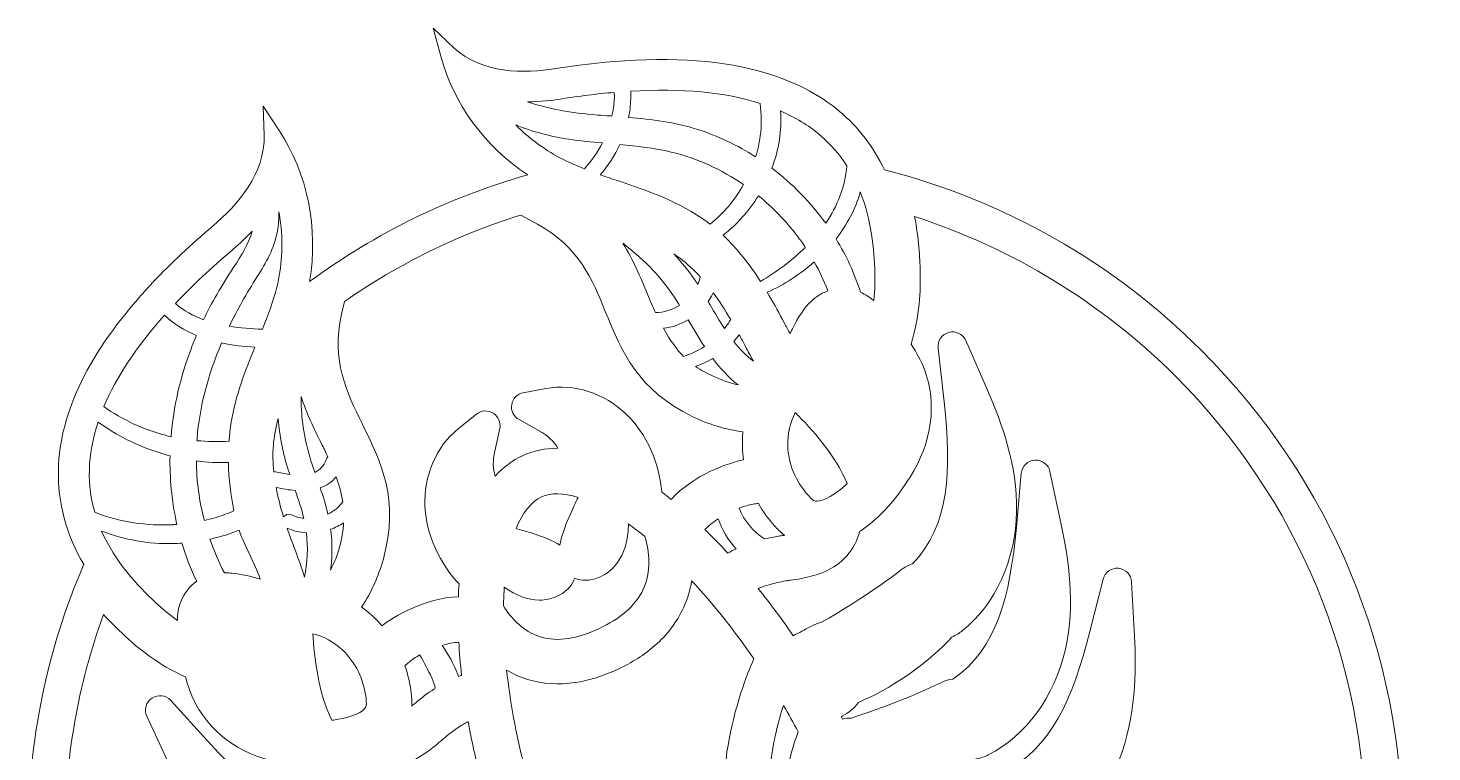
# Model space of a CAD drawing. Header units: millimetres. Extents: x 43 to 1274, y -337 to -13.
# Drawn here: x 656.5 to 946.8, y -164.1 to -14.3 of the extents above; entities that cross this region are included whole.
import ezdxf

# ---------------------------------------------------------------- set-up
doc = ezdxf.new("R2010")
doc.units = ezdxf.units.MM
doc.header["$MEASUREMENT"] = 0
doc.layers.add('Layer 2', color=7, linetype='Continuous')

msp = doc.modelspace()

# ---------------------------------------------------------------- linework, layer by layer
at = {"layer": 'Layer 2', "lineweight": 0}
for points, knots in [([(934.21, -224.27), (938.53, -210.49), (940.73, -196.11), (940.73, -181.5), (940.73, -143.54), (925.94, -107.85), (899.1, -81), (880.91, -62.82), (858.26, -49.92), (833.59, -43.7), (831.36, -38.96), (828.21, -34.87), (824.23, -31.53), (812.17, -21.43), (792.43, -18.47), (765.55, -22.74), (759.14, -23.76), (750.31, -23.85), (744.62, -18.47), (744.62, -18.47), (740.27, -14.34), (740.27, -14.34), (740.27, -14.34), (741.83, -20.14), (741.83, -20.14), (744.5, -30.11), (750.89, -38.81), (759.85, -44.71), (743.58, -49.29), (728.39, -56.72), (714.68, -66.79), (716.56, -55.76), (714.28, -44.4), (708.39, -35.51), (708.39, -35.51), (705.08, -30.5), (705.08, -30.5), (705.08, -30.5), (705.29, -36.51), (705.29, -36.51), (705.57, -44.38), (699.7, -51.05), (694.72, -55.26), (690.13, -59.15), (686.03, -63), (682.42, -66.81), (682.42, -66.81), (680.78, -68.57), (680.87, -68.48), (669.11, -81.39), (663.02, -93.84), (662.74, -105.66), (662.58, -112.52), (664.34, -119.13), (667.99, -125.29), (660.35, -143.05), (656.47, -161.96), (656.47, -181.5), (656.47, -219.47), (671.25, -255.16), (698.1, -282.01), (724.94, -308.85), (760.63, -323.63), (798.6, -323.63), (817.09, -323.63), (835.04, -320.16), (851.97, -313.3), (855.15, -314.11), (858.64, -313.64), (862.21, -311.99), (862.83, -312.34), (863.4, -312.65), (863.94, -312.94), (870.05, -316.2), (874.74, -317.69), (877.77, -317.42), (882.12, -317.03), (885.94, -315.21), (888.84, -312.15), (889.47, -312.12), (890.07, -312.09), (890.65, -312.05), (896.61, -311.63), (901.58, -310.41), (905.43, -308.39), (913.34, -304.24), (914.74, -297.68), (914.84, -294.03), (915.41, -293.6), (915.93, -293.12), (916.38, -292.62), (917.94, -290.9), (918.93, -288.78), (919.26, -286.47), (920.61, -286.37), (921.91, -286.16), (923.14, -285.84), (935.91, -282.51), (945.93, -268.08), (946.35, -257.4), (946.8, -246.02), (942.82, -235.18), (934.21, -224.27)], [0, 0, 0, 0, 1, 1, 1, 2, 2, 2, 3, 3, 3, 4, 4, 4, 5, 5, 5, 6, 6, 6, 7, 7, 7, 8, 8, 8, 9, 9, 9, 10, 10, 10, 11, 11, 11, 12, 12, 12, 13, 13, 13, 14, 14, 14, 15, 15, 15, 16, 16, 16, 17, 17, 17, 18, 18, 18, 19, 19, 19, 20, 20, 20, 21, 21, 21, 22, 22, 22, 23, 23, 23, 24, 24, 24, 25, 25, 25, 26, 26, 26, 27, 27, 27, 28, 28, 28, 29, 29, 29, 30, 30, 30, 31, 31, 31, 32, 32, 32, 33, 33, 33, 34, 34, 34, 34]), ([(766.57, -29.03), (770.44, -28.41), (774.14, -27.95), (777.68, -27.65), (777.71, -28.14), (777.73, -28.64), (777.7, -29.11), (777.63, -30.26), (777.46, -31.42), (777.2, -32.55), (777.08, -32.54), (776.95, -32.53), (776.82, -32.52), (775.96, -32.46), (775.11, -32.4), (774.25, -32.33), (768.74, -31.9), (764.02, -31.02), (759.78, -29.63), (762.39, -29.59), (764.74, -29.32), (766.57, -29.03)], [0, 0, 0, 0, 1, 1, 1, 2, 2, 2, 3, 3, 3, 4, 4, 4, 5, 5, 5, 6, 6, 6, 7, 7, 7, 7]), ([(780.9, -31.52), (781.11, -30.13), (781.1, -28.77), (781.1, -27.4), (791.66, -26.77), (800.6, -27.61), (807.89, -29.92), (808.09, -32.18), (808.22, -34.38), (807.9, -36.67), (807.69, -38.14), (807.37, -39.59), (806.93, -41), (803.13, -38.57), (799.1, -36.66), (794.91, -35.31), (790.26, -33.82), (785.44, -33.22), (780.67, -32.82), (780.76, -32.39), (780.84, -31.96), (780.9, -31.52)], [0, 0, 0, 0, 1, 1, 1, 2, 2, 2, 3, 3, 3, 4, 4, 4, 5, 5, 5, 6, 6, 6, 7, 7, 7, 7]), ([(812.09, -31.49), (815.13, -32.82), (817.82, -34.46), (820.15, -36.41), (822.48, -38.37), (824.34, -40.55), (825.82, -42.84), (825.42, -47.27), (823.81, -51.23), (821.42, -54.72), (818.32, -50.42), (814.57, -46.56), (810.29, -43.34), (811.72, -39.53), (812.39, -35.47), (812.09, -31.49)], [0, 0, 0, 0, 1, 1, 1, 2, 2, 2, 3, 3, 3, 4, 4, 4, 5, 5, 5, 5]), ([(757.32, -34.39), (760.81, -35.78), (764.5, -36.77), (768.33, -37.34), (770.62, -37.69), (772.95, -37.91), (775.23, -38.12), (774.25, -40.07), (773, -41.88), (771.51, -43.47), (769.75, -42.78), (768.03, -42.02), (766.42, -41.16), (763.09, -39.38), (760, -37.08), (757.32, -34.39)], [0, 0, 0, 0, 1, 1, 1, 2, 2, 2, 3, 3, 3, 4, 4, 4, 5, 5, 5, 5]), ([(789.44, -40), (794.78, -41.28), (799.86, -43.59), (804.45, -46.74), (802.66, -49.87), (800.31, -52.66), (797.51, -54.92), (797.3, -54.76), (797.1, -54.6), (796.89, -54.44), (791.24, -50.24), (784.79, -48.08), (778.55, -45.98), (777.31, -45.56), (776.06, -45.14), (774.81, -44.7), (776.44, -42.82), (777.81, -40.72), (778.85, -38.44), (782.38, -38.76), (785.98, -39.16), (789.44, -40)], [0, 0, 0, 0, 1, 1, 1, 2, 2, 2, 3, 3, 3, 4, 4, 4, 5, 5, 5, 6, 6, 6, 7, 7, 7, 7]), ([(800.19, -57.22), (803.05, -54.99), (805.54, -52.18), (807.5, -49.03), (810.46, -51.44), (813.16, -54.22), (815.53, -57.33), (816.12, -58.11), (816.68, -58.9), (817.21, -59.71), (814.47, -62.42), (811.29, -64.77), (807.95, -66.77), (805.73, -63.33), (803.21, -60.06), (800.19, -57.22)], [0, 0, 0, 0, 1, 1, 1, 2, 2, 2, 3, 3, 3, 4, 4, 4, 5, 5, 5, 5]), ([(828.58, -48.22), (830.9, -54.06), (831.45, -60.11), (831.59, -64.93), (831.63, -66.37), (831.61, -68.43), (831.36, -70.74), (830.59, -70.07), (829.7, -69.45), (828.63, -69), (827.4, -65.15), (825.69, -61.44), (823.56, -57.96), (825.84, -55.04), (827.6, -51.76), (828.58, -48.22)], [0, 0, 0, 0, 1, 1, 1, 2, 2, 2, 3, 3, 3, 4, 4, 4, 5, 5, 5, 5]), ([(708.03, -56.35), (708.25, -55.12), (708.36, -53.81), (708.36, -52.38), (708.5, -53.15), (708.61, -53.92), (708.7, -54.7), (708.7, -54.7), (708.7, -54.7), (708.7, -54.7), (709.23, -59.3), (708.96, -63.88), (707.92, -67.93), (707.17, -70.85), (706.07, -73.77), (704.92, -76.64), (702.62, -76.59), (700.31, -76.42), (698.06, -76.05), (699.7, -72.67), (701.63, -69.25), (703.87, -65.75), (705.65, -62.98), (707.39, -59.92), (708.03, -56.35)], [0, 0, 0, 0, 1, 1, 1, 2, 2, 2, 3, 3, 3, 4, 4, 4, 5, 5, 5, 6, 6, 6, 7, 7, 7, 8, 8, 8, 8]), ([(721.29, -73.56), (721.29, -73.56), (721.88, -70.94), (721.88, -70.94), (733.09, -63.11), (745.36, -57.09), (758.36, -53.04), (758.38, -53.05), (758.39, -53.06), (758.4, -53.06), (758.4, -53.06), (761.82, -54.92), (761.82, -54.92), (770.36, -59.56), (773.15, -66.37), (775.85, -72.96), (779.29, -81.33), (782.53, -89.24), (793.94, -94.75), (797.26, -96.36), (800.66, -97.39), (804.31, -97.9), (804.2, -98.96), (804.17, -100.04), (804.2, -101.11), (804.23, -101.96), (804.31, -102.81), (804.43, -103.66), (801.47, -104.27), (794.16, -106.68), (789.45, -111.85), (788.81, -111.33), (788.17, -110.83), (787.53, -110.35), (787.17, -106.45), (785.71, -99.58), (780.17, -94.22), (775.66, -89.87), (769.3, -87.83), (763.55, -88.91), (763.55, -88.91), (758.89, -89.78), (758.89, -89.78), (757.65, -90.02), (756.68, -91.01), (756.48, -92.26), (756.28, -93.51), (756.89, -94.75), (758, -95.36), (758, -95.36), (762.15, -97.64), (762.15, -97.64), (763.92, -98.61), (765.27, -99.88), (766.05, -101.28), (763.43, -101.28), (760.98, -101.78), (758.74, -102.81), (756.62, -103.78), (754.72, -105.21), (753.06, -107.07), (752.59, -105.59), (752.56, -103.8), (752.98, -101.89), (752.98, -101.89), (754.01, -97.2), (754.01, -97.2), (754.28, -95.96), (753.74, -94.68), (752.66, -94.01), (751.59, -93.34), (750.19, -93.42), (749.2, -94.22), (749.2, -94.22), (745.46, -97.22), (745.46, -97.22), (740.9, -100.87), (738.25, -107.02), (738.54, -113.28), (738.89, -120.88), (742.97, -126.48), (745.59, -129.31), (745.53, -130.18), (745.48, -131.08), (745.45, -132), (738.55, -132.24), (732.04, -136.15), (729.65, -137.99), (729.1, -137.35), (728.53, -136.75), (727.93, -136.18), (727.15, -135.45), (726.32, -134.77), (725.45, -134.15), (727.48, -131.03), (728.95, -127.75), (729.94, -124.17), (733.31, -111.9), (729.53, -104.24), (725.54, -96.12), (722.39, -89.74), (719.14, -83.14), (721.29, -73.56)], [0, 0, 0, 0, 1, 1, 1, 2, 2, 2, 3, 3, 3, 4, 4, 4, 5, 5, 5, 6, 6, 6, 7, 7, 7, 8, 8, 8, 9, 9, 9, 10, 10, 10, 11, 11, 11, 12, 12, 12, 13, 13, 13, 14, 14, 14, 15, 15, 15, 16, 16, 16, 17, 17, 17, 18, 18, 18, 19, 19, 19, 20, 20, 20, 21, 21, 21, 22, 22, 22, 23, 23, 23, 24, 24, 24, 25, 25, 25, 26, 26, 26, 27, 27, 27, 28, 28, 28, 29, 29, 29, 30, 30, 30, 31, 31, 31, 32, 32, 32, 33, 33, 33, 34, 34, 34, 34]), ([(929.18, -214.06), (928.05, -212.9), (926.99, -211.85), (926.09, -210.96), (924.41, -209.29), (918.53, -201.95), (917.52, -200.67), (917.52, -200.67), (915.85, -198.56), (915.85, -198.56), (914.91, -197.38), (913.22, -197.08), (911.93, -197.87), (910.64, -198.67), (910.14, -200.3), (910.77, -201.68), (910.77, -201.68), (911.88, -204.11), (911.88, -204.11), (911.94, -204.24), (917.68, -217.31), (913.28, -227.15), (911.88, -230.28), (909.13, -233.11), (906.48, -235.84), (905.98, -236.36), (905.48, -236.87), (904.98, -237.39), (901.67, -240.88), (898.24, -244.49), (895.65, -248.92), (893.01, -253.45), (890.13, -259.61), (891.39, -267.03), (891.99, -270.56), (893.32, -274.04), (895.25, -277.16), (891.36, -277.93), (887.25, -279.2), (884.41, -280.16), (884.04, -280.28), (883.69, -280.4), (883.34, -280.52), (881.67, -280.17), (879.77, -279.9), (877.53, -279.68), (877.53, -279.68), (877.41, -279.67), (877.41, -279.67), (877.31, -279.66), (877.21, -279.65), (877.11, -279.65), (877.02, -279.64), (876.94, -279.64), (876.85, -279.63), (874.35, -277.38), (870.19, -275.03), (864.49, -272.66), (864.15, -272.52), (863.8, -272.37), (863.43, -272.22), (863.25, -271.9), (863.05, -271.59), (862.83, -271.29), (861.68, -269.71), (860.01, -267.98), (857.86, -266.15), (859.2, -263.07), (859.3, -259.99), (858.14, -257.2), (856.96, -254.34), (854.39, -250.86), (850.52, -246.86), (853.36, -243.13), (854.1, -239.52), (852.73, -236.12), (851.61, -233.34), (849.01, -230.18), (844.98, -226.72), (845.18, -226.41), (845.35, -226.08), (845.5, -225.74), (846.34, -223.82), (846.29, -221.81), (845.36, -219.74), (844.11, -216.98), (841.36, -213.78), (837.16, -210.24), (838.33, -209.74), (840.36, -208.92), (843.13, -207.96), (843.85, -207.71), (844.52, -207.35), (845.13, -206.89), (849.98, -205.3), (857.27, -203.13), (864.47, -201.83), (865.29, -201.68), (866.09, -201.37), (866.8, -200.92), (874.68, -200.65), (882.65, -203.62), (895.67, -218.6), (895.67, -218.6), (903, -227.03), (903, -227.03), (903.98, -228.15), (905.61, -228.39), (906.87, -227.59), (908.13, -226.79), (908.61, -225.21), (908.01, -223.85), (908.01, -223.85), (903.51, -213.63), (903.51, -213.63), (900.58, -206.98), (896.31, -198.55), (889.19, -192.26), (882.32, -186.18), (873.69, -183.08), (865.71, -183.72), (872.8, -180.52), (878.8, -173.98), (882.09, -165.72), (885.62, -156.87), (885.65, -147.4), (885.28, -140.14), (885.28, -140.14), (884.7, -128.95), (884.7, -128.95), (884.63, -127.45), (883.49, -126.26), (882, -126.11), (880.52, -125.97), (879.17, -126.91), (878.8, -128.36), (878.8, -128.36), (876.04, -139.22), (876.04, -139.22), (872.5, -153.16), (868.1, -163.43), (858.17, -168.2), (857.35, -168.13), (856.5, -168.21), (855.7, -168.45), (850.46, -170.05), (844.97, -171.23), (840.44, -172.05), (844.42, -170.5), (848.27, -168.53), (851.73, -166.24), (851.74, -166.23), (851.75, -166.23), (851.76, -166.22), (851.76, -166.22), (851.92, -166.1), (851.92, -166.1), (852.05, -166), (852.28, -165.82), (852.56, -165.54), (853.58, -165.38), (854.41, -165.02), (855.03, -164.71), (862.82, -160.81), (868.78, -152.63), (870.99, -142.82), (873.09, -133.51), (871.63, -124.16), (870.13, -117.06), (870.13, -117.06), (867.81, -106.08), (867.81, -106.08), (867.5, -104.64), (866.2, -103.65), (864.69, -103.71), (863.2, -103.8), (862.02, -104.94), (861.88, -106.43), (861.88, -106.43), (860.87, -117.6), (860.87, -117.6), (859.55, -131.93), (856.81, -142.78), (847.75, -149.07), (846.92, -149.14), (846.09, -149.36), (845.35, -149.72), (838.75, -152.95), (831.59, -155.51), (826.75, -157.1), (826.13, -157.09), (825.51, -157.16), (824.9, -157.31), (824.82, -157.16), (824.74, -157), (824.66, -156.84), (824.73, -156.8), (824.79, -156.77), (824.85, -156.73), (826.15, -156.01), (827.31, -155.02), (828.21, -153.85), (834.98, -150.94), (841.56, -146.45), (846.8, -141.15), (846.8, -141.15), (846.86, -141.09), (846.86, -141.09), (846.9, -141.04), (846.95, -140.99), (846.96, -140.98), (847.06, -140.86), (847.23, -140.65), (847.44, -140.34), (848.4, -139.98), (849.14, -139.45), (849.7, -139.01), (856.53, -133.6), (860.72, -124.37), (860.9, -114.32), (861.08, -104.79), (857.77, -95.92), (854.87, -89.27), (854.87, -89.27), (850.39, -79.01), (850.39, -79.01), (849.79, -77.64), (848.31, -76.92), (846.87, -77.31), (845.42, -77.7), (844.5, -79.06), (844.66, -80.54), (844.66, -80.54), (845.91, -91.67), (845.91, -91.67), (847.51, -105.98), (847.01, -117.17), (839.4, -125.19), (838.6, -125.42), (837.84, -125.81), (837.18, -126.32), (831.36, -130.84), (824.87, -134.81), (820.45, -137.36), (819.7, -137.51), (818.99, -137.77), (818.33, -138.13), (817.1, -138.81), (815.88, -139.46), (814.69, -140.06), (812.39, -136.69), (809.97, -133.42), (807.46, -130.3), (808.14, -130.01), (808.89, -129.74), (809.7, -129.51), (810.84, -129.18), (812.01, -128.92), (813.18, -128.73), (813.43, -128.69), (813.69, -128.65), (813.94, -128.61), (813.94, -128.61), (814.11, -128.59), (814.11, -128.59), (814.73, -128.5), (815.57, -128.38), (816.4, -128.21), (819.56, -127.55), (823.16, -126.59), (825.77, -123.54), (827.13, -121.96), (828.02, -120.27), (828.42, -118.52), (829.15, -118.03), (829.89, -117.48), (830.63, -116.88), (833.61, -114.47), (836.22, -111.42), (838.86, -107.27), (843.42, -100.1), (844.5, -91.98), (841.83, -84.98), (841.14, -83.2), (840.27, -81.53), (839.08, -79.76), (840.83, -74.04), (841.08, -68.42), (840.97, -64.66), (840.89, -61.89), (840.68, -57.84), (839.81, -53.36), (859.99, -59.84), (878.61, -71.22), (893.74, -86.35), (919.15, -111.76), (933.14, -145.55), (933.14, -181.48), (933.14, -192.5), (931.81, -203.45), (929.18, -214.06)], [0, 0, 0, 0, 1, 1, 1, 2, 2, 2, 3, 3, 3, 4, 4, 4, 5, 5, 5, 6, 6, 6, 7, 7, 7, 8, 8, 8, 9, 9, 9, 10, 10, 10, 11, 11, 11, 12, 12, 12, 13, 13, 13, 14, 14, 14, 15, 15, 15, 16, 16, 16, 17, 17, 17, 18, 18, 18, 19, 19, 19, 20, 20, 20, 21, 21, 21, 22, 22, 22, 23, 23, 23, 24, 24, 24, 25, 25, 25, 26, 26, 26, 27, 27, 27, 28, 28, 28, 29, 29, 29, 30, 30, 30, 31, 31, 31, 32, 32, 32, 33, 33, 33, 34, 34, 34, 35, 35, 35, 36, 36, 36, 37, 37, 37, 38, 38, 38, 39, 39, 39, 40, 40, 40, 41, 41, 41, 42, 42, 42, 43, 43, 43, 44, 44, 44, 45, 45, 45, 46, 46, 46, 47, 47, 47, 48, 48, 48, 49, 49, 49, 50, 50, 50, 51, 51, 51, 52, 52, 52, 53, 53, 53, 54, 54, 54, 55, 55, 55, 56, 56, 56, 57, 57, 57, 58, 58, 58, 59, 59, 59, 60, 60, 60, 61, 61, 61, 62, 62, 62, 63, 63, 63, 64, 64, 64, 65, 65, 65, 66, 66, 66, 67, 67, 67, 68, 68, 68, 69, 69, 69, 70, 70, 70, 71, 71, 71, 72, 72, 72, 73, 73, 73, 74, 74, 74, 75, 75, 75, 76, 76, 76, 77, 77, 77, 78, 78, 78, 79, 79, 79, 80, 80, 80, 81, 81, 81, 82, 82, 82, 83, 83, 83, 84, 84, 84, 85, 85, 85, 86, 86, 86, 87, 87, 87, 88, 88, 88, 89, 89, 89, 90, 90, 90, 91, 91, 91, 92, 92, 92, 93, 93, 93, 94, 94, 94, 95, 95, 95, 96, 96, 96, 97, 97, 97, 98, 98, 98, 99, 99, 99, 100, 100, 100, 100]), ([(698.86, -60.12), (700.27, -58.92), (701.59, -57.68), (702.81, -56.39), (702.09, -58.99), (700.66, -61.29), (698.9, -63.96), (696.47, -67.65), (694.43, -71.19), (692.75, -74.68), (690.62, -73.88), (688.65, -72.8), (686.93, -71.32), (690.4, -67.64), (694.38, -63.91), (698.86, -60.12)], [0, 0, 0, 0, 1, 1, 1, 2, 2, 2, 3, 3, 3, 4, 4, 4, 5, 5, 5, 5]), ([(791.07, -71.49), (791.12, -71.56), (791.16, -71.64), (791.21, -71.71), (789.7, -72.65), (787.98, -73.19), (786.21, -73.21), (785.67, -72.05), (785.11, -70.79), (784.54, -69.39), (783.1, -65.89), (781.63, -62.31), (779.47, -58.86), (780.15, -59.4), (780.82, -59.95), (781.48, -60.5), (785.43, -63.77), (788.57, -67.37), (791.07, -71.49)], [0, 0, 0, 0, 1, 1, 1, 2, 2, 2, 3, 3, 3, 4, 4, 4, 5, 5, 5, 6, 6, 6, 6]), ([(790, -61.08), (790.45, -61.37), (790.88, -61.67), (791.3, -61.98), (792.81, -63.1), (794.19, -64.39), (795.47, -65.8), (795.32, -66.34), (795.21, -66.91), (795, -67.43), (794.77, -67.06), (794.54, -66.7), (794.3, -66.35), (793.08, -64.53), (791.66, -62.79), (790, -61.08)], [0, 0, 0, 0, 1, 1, 1, 2, 2, 2, 3, 3, 3, 4, 4, 4, 5, 5, 5, 5]), ([(812.83, -75.28), (812.83, -75.28), (812.48, -74.62), (812.48, -74.62), (811.49, -72.75), (810.46, -70.87), (809.35, -69.01), (812.82, -67.43), (816.14, -65.29), (819.06, -62.72), (820.14, -64.65), (821.08, -66.66), (821.87, -68.72), (821.09, -69), (820.34, -69.39), (819.63, -69.89), (818.07, -70.98), (816.69, -72.61), (815.41, -74.9), (815.41, -74.9), (814.69, -76.27), (814.69, -76.27), (814.48, -76.71), (814.27, -77.15), (814.07, -77.59), (813.65, -76.83), (813.24, -76.05), (812.83, -75.28)], [0, 0, 0, 0, 1, 1, 1, 2, 2, 2, 3, 3, 3, 4, 4, 4, 5, 5, 5, 6, 6, 6, 7, 7, 7, 8, 8, 8, 9, 9, 9, 9]), ([(801.78, -74.66), (801.39, -75.3), (800.96, -75.91), (800.49, -76.49), (799.45, -74.91), (798.48, -73.26), (797.52, -71.62), (797.38, -71.38), (797.24, -71.14), (797.1, -70.9), (797.43, -70.42), (797.73, -69.93), (797.99, -69.41), (798.05, -69.31), (798.1, -69.2), (798.15, -69.09), (799.46, -70.86), (800.65, -72.74), (801.78, -74.66)], [0, 0, 0, 0, 1, 1, 1, 2, 2, 2, 3, 3, 3, 4, 4, 4, 5, 5, 5, 6, 6, 6, 6]), ([(684.67, -73.77), (686.62, -75.59), (688.85, -76.94), (691.27, -77.93), (690.91, -78.79), (690.56, -79.64), (690.24, -80.5), (687.95, -86.57), (686.54, -92.76), (686.03, -98.88), (685.64, -98.8), (685.25, -98.7), (684.86, -98.6), (680.3, -97.39), (675.99, -95.37), (672.14, -92.67), (674.69, -86.59), (678.88, -80.28), (684.67, -73.77)], [0, 0, 0, 0, 1, 1, 1, 2, 2, 2, 3, 3, 3, 4, 4, 4, 5, 5, 5, 6, 6, 6, 6]), ([(792.98, -74.72), (794.04, -76.54), (795.14, -78.41), (796.35, -80.23), (795, -81.11), (793.54, -81.81), (792.01, -82.27), (790.69, -80.92), (789.32, -79.08), (787.86, -76.45), (789.66, -76.26), (791.41, -75.66), (792.98, -74.72)], [0, 0, 0, 0, 1, 1, 1, 2, 2, 2, 3, 3, 3, 4, 4, 4, 4]), ([(802.4, -79.17), (802.8, -78.73), (803.18, -78.27), (803.54, -77.8), (803.76, -78.2), (803.97, -78.61), (804.19, -79.01), (804.19, -79.01), (804.54, -79.68), (804.54, -79.68), (805.14, -80.82), (805.79, -82.05), (806.51, -83.28), (804.97, -82.13), (803.62, -80.72), (802.4, -79.17)], [0, 0, 0, 0, 1, 1, 1, 2, 2, 2, 3, 3, 3, 4, 4, 4, 5, 5, 5, 5]), ([(691.39, -99.71), (691.41, -99.56), (691.41, -99.4), (691.42, -99.24), (691.95, -92.74), (693.62, -86.21), (696.49, -79.49), (698.73, -79.97), (701.06, -80.23), (703.39, -80.36), (701.37, -85.28), (699.35, -90.38), (698.49, -95.9), (698.29, -97.2), (698.14, -98.51), (698.04, -99.83), (695.8, -99.92), (693.6, -99.9), (691.39, -99.71)], [0, 0, 0, 0, 1, 1, 1, 2, 2, 2, 3, 3, 3, 4, 4, 4, 5, 5, 5, 6, 6, 6, 6]), ([(798.08, -82.7), (799.62, -84.75), (801.33, -86.64), (803.32, -88.17), (801.48, -87.74), (799.73, -87.12), (798.02, -86.3), (796.83, -85.72), (795.66, -85.16), (794.47, -84.35), (795.74, -83.93), (796.95, -83.37), (798.08, -82.7)], [0, 0, 0, 0, 1, 1, 1, 2, 2, 2, 3, 3, 3, 4, 4, 4, 4]), ([(717.12, -100.28), (717.12, -100.28), (717.12, -100.28), (717.12, -100.28), (717.58, -101.22), (718.04, -102.16), (718.48, -103.09), (718.34, -103.24), (718.22, -103.43), (718.13, -103.67), (717.64, -104.98), (716.8, -105.79), (715.76, -106.26), (714.23, -101.94), (713.34, -97.91), (713.05, -93.95), (712.97, -92.83), (712.92, -91.7), (712.92, -90.58), (714.06, -94.07), (715.61, -97.21), (717.12, -100.28)], [0, 0, 0, 0, 1, 1, 1, 2, 2, 2, 3, 3, 3, 4, 4, 4, 5, 5, 5, 6, 6, 6, 7, 7, 7, 7]), ([(710.58, -106.69), (709.54, -106.56), (708.54, -106.35), (707.66, -106.17), (707.52, -106.14), (707.4, -106.13), (707.27, -106.13), (707.09, -104.3), (707.04, -102.46), (707.19, -100.65), (707.33, -98.91), (707.65, -97.1), (708.19, -95.1), (708.49, -98.76), (709.2, -102.39), (710.32, -105.92), (710.4, -106.18), (710.49, -106.44), (710.58, -106.69)], [0, 0, 0, 0, 1, 1, 1, 2, 2, 2, 3, 3, 3, 4, 4, 4, 5, 5, 5, 6, 6, 6, 6]), ([(815.12, -93.9), (818.46, -97.17), (823.48, -102.74), (825.86, -108.59), (825.49, -108.94), (825.12, -109.26), (824.74, -109.57), (821.09, -112.52), (819.53, -112.3), (819.13, -112.16), (818.92, -112.08), (818.52, -111.83), (817.77, -111.01), (817.77, -111.01), (817.77, -111.01), (817.77, -111), (815.24, -108.2), (813.71, -104.48), (813.58, -100.79), (813.5, -98.34), (814.03, -95.96), (815.12, -93.9)], [0, 0, 0, 0, 1, 1, 1, 2, 2, 2, 3, 3, 3, 4, 4, 4, 5, 5, 5, 6, 6, 6, 7, 7, 7, 7]), ([(669.14, -105.79), (669.21, -102.56), (669.82, -99.25), (670.94, -95.86), (674.77, -98.63), (679.03, -100.74), (683.57, -102.18), (684.31, -102.42), (685.06, -102.63), (685.83, -102.84), (685.73, -107.46), (686.16, -112.03), (687.12, -116.46), (687.16, -116.65), (687.21, -116.84), (687.25, -117.04), (687.01, -117.06), (686.76, -117.07), (686.51, -117.09), (681.02, -117.36), (675.4, -116.56), (670.26, -114.53), (669.49, -111.84), (669.06, -108.93), (669.14, -105.79)], [0, 0, 0, 0, 1, 1, 1, 2, 2, 2, 3, 3, 3, 4, 4, 4, 5, 5, 5, 6, 6, 6, 7, 7, 7, 8, 8, 8, 8]), ([(691.27, -103.91), (693.48, -104.21), (695.72, -104.32), (697.91, -104.21), (697.95, -107.59), (698.34, -110.96), (699.05, -114.25), (698.94, -114.3), (698.83, -114.35), (698.72, -114.39), (697.46, -114.9), (696.17, -115.34), (694.87, -115.72), (694.22, -115.9), (693.58, -116.07), (692.92, -116.21), (691.88, -112.19), (691.32, -108.06), (691.27, -103.91)], [0, 0, 0, 0, 1, 1, 1, 2, 2, 2, 3, 3, 3, 4, 4, 4, 5, 5, 5, 6, 6, 6, 6]), ([(720.2, -107.16), (720.81, -108.83), (721.29, -110.56), (721.55, -112.38), (721.22, -112.81), (720.89, -113.23), (720.47, -113.59), (719.87, -114.11), (719.18, -114.54), (718.47, -114.89), (718.05, -113.06), (717.5, -111.26), (716.89, -109.47), (718.17, -109.02), (719.32, -108.29), (720.2, -107.16)], [0, 0, 0, 0, 1, 1, 1, 2, 2, 2, 3, 3, 3, 4, 4, 4, 5, 5, 5, 5]), ([(713.5, -115.78), (712.63, -115.69), (711.77, -115.45), (710.95, -115.07), (710.27, -114.76), (709.66, -115), (709.29, -115.45), (708.67, -113.44), (708.14, -111.42), (707.76, -109.39), (709.01, -109.68), (710.36, -109.91), (711.72, -110.01), (712.4, -111.96), (713.04, -113.85), (713.5, -115.78)], [0, 0, 0, 0, 1, 1, 1, 2, 2, 2, 3, 3, 3, 4, 4, 4, 5, 5, 5, 5]), ([(757.4, -117.89), (758.74, -114.56), (760.54, -112.31), (762.66, -111.34), (764.57, -110.46), (767.17, -110.5), (770.23, -111.44), (769.73, -112.45), (769.12, -113.71), (768.55, -115.03), (767.41, -117.63), (766.74, -119.67), (766.47, -121.34), (765.04, -120.43), (763.05, -119.59), (760.32, -118.73), (759.4, -118.44), (758.42, -118.16), (757.4, -117.89)], [0, 0, 0, 0, 1, 1, 1, 2, 2, 2, 3, 3, 3, 4, 4, 4, 5, 5, 5, 6, 6, 6, 6]), ([(803.5, -113.7), (804.56, -113.29), (805.57, -112.99), (806.42, -112.84), (806.76, -112.78), (807.14, -112.72), (807.5, -112.68), (808.44, -114.35), (809.58, -115.94), (810.82, -117.31), (811.37, -117.92), (812.06, -118.62), (812.89, -119.28), (812.84, -119.29), (812.78, -119.3), (812.72, -119.3), (812.37, -119.35), (812.03, -119.41), (811.69, -119.46), (810.73, -119.61), (809.76, -119.81), (808.79, -120.04), (806.44, -118.56), (804.56, -116.3), (803.5, -113.7)], [0, 0, 0, 0, 1, 1, 1, 2, 2, 2, 3, 3, 3, 4, 4, 4, 5, 5, 5, 6, 6, 6, 7, 7, 7, 8, 8, 8, 8]), ([(796.46, -118.1), (797.18, -117.34), (798.11, -116.58), (799.2, -115.87), (799.99, -118.15), (801.24, -120.26), (802.89, -122.07), (802.29, -122.36), (801.72, -122.66), (801.18, -122.98), (799.59, -121.25), (798.01, -119.62), (796.46, -118.1)], [0, 0, 0, 0, 1, 1, 1, 2, 2, 2, 3, 3, 3, 4, 4, 4, 4]), ([(671.67, -118.4), (676.38, -120.21), (681.36, -121.13), (686.47, -121), (687.07, -120.98), (687.67, -120.95), (688.27, -120.9), (689.1, -123.67), (690.13, -126.31), (691.36, -128.78), (689.89, -129.79), (688.78, -131.22), (688.05, -133.04), (687.52, -134.35), (687.36, -135.64), (687.36, -136.88), (685.86, -135.82), (684.37, -134.61), (682.91, -133.25), (682.91, -133.25), (682.91, -133.25), (682.91, -133.25), (679.08, -129.68), (674.47, -124.76), (671.67, -118.4)], [0, 0, 0, 0, 1, 1, 1, 2, 2, 2, 3, 3, 3, 4, 4, 4, 5, 5, 5, 6, 6, 6, 7, 7, 7, 8, 8, 8, 8]), ([(695.63, -119.71), (697.16, -119.32), (698.65, -118.83), (700.12, -118.25), (700.67, -119.82), (701.43, -121.45), (702.23, -123.15), (703.01, -124.82), (703.87, -126.64), (704.46, -128.34), (702.56, -127.77), (700.65, -127.29), (698.66, -127.12), (698.25, -127.09), (697.83, -127.07), (697.42, -127.07), (697.3, -127.07), (697.19, -127.07), (697.07, -127.07), (695.9, -124.8), (694.9, -122.46), (694.08, -120.07), (694.6, -119.96), (695.12, -119.84), (695.63, -119.71)], [0, 0, 0, 0, 1, 1, 1, 2, 2, 2, 3, 3, 3, 4, 4, 4, 5, 5, 5, 6, 6, 6, 7, 7, 7, 8, 8, 8, 8]), ([(713.64, -127.98), (713.1, -126.03), (712.39, -124.17), (711.7, -122.35), (711.7, -122.35), (711.45, -121.67), (711.45, -121.67), (710.96, -120.39), (710.5, -119.09), (710.05, -117.79), (711.32, -118.36), (712.67, -118.69), (714.03, -118.78), (714.38, -121.82), (714.25, -124.9), (713.64, -127.98)], [0, 0, 0, 0, 1, 1, 1, 2, 2, 2, 3, 3, 3, 4, 4, 4, 5, 5, 5, 5]), ([(719.2, -119.49), (719.16, -119.01), (719.1, -118.53), (719.04, -118.05), (719.91, -117.73), (720.85, -117.27), (721.73, -116.68), (721.64, -118.26), (721.37, -119.91), (720.89, -121.68), (720.43, -123.36), (719.81, -124.95), (719.04, -126.49), (719.33, -124.16), (719.38, -121.82), (719.2, -119.49)], [0, 0, 0, 0, 1, 1, 1, 2, 2, 2, 3, 3, 3, 4, 4, 4, 5, 5, 5, 5]), ([(762.16, -132.69), (763.6, -132.69), (764.98, -132.35), (766.27, -131.69), (768.26, -130.67), (769.14, -129.31), (769.51, -128.13), (770.94, -128.77), (772.67, -128.76), (774.41, -128.05), (776.77, -127.08), (780.52, -124.38), (780.61, -116.94), (781.74, -117.74), (782.88, -118.62), (784.02, -119.55), (784.56, -121.16), (784.85, -122.94), (784.86, -124.7), (784.88, -126.76), (784.47, -128.75), (783.68, -130.46), (782.9, -132.14), (781.65, -133.76), (780.06, -135.14), (778.55, -136.44), (776.68, -137.62), (774.48, -138.63), (772.23, -139.67), (770.18, -140.33), (768.22, -140.63), (766.18, -140.95), (764.19, -140.84), (762.46, -140.31), (760.72, -139.79), (759.04, -138.78), (757.59, -137.39), (757.59, -137.39), (757.58, -137.39), (757.58, -137.39), (756.48, -136.34), (755.54, -135.15), (754.78, -133.87), (754.81, -132.54), (754.87, -131.24), (754.95, -129.99), (757.38, -131.78), (759.8, -132.69), (762.16, -132.69)], [0, 0, 0, 0, 1, 1, 1, 2, 2, 2, 3, 3, 3, 4, 4, 4, 5, 5, 5, 6, 6, 6, 7, 7, 7, 8, 8, 8, 9, 9, 9, 10, 10, 10, 11, 11, 11, 12, 12, 12, 13, 13, 13, 14, 14, 14, 15, 15, 15, 16, 16, 16, 16]), ([(800.59, -168.27), (799.97, -175.65), (800.49, -183), (802.14, -190.1), (804.04, -198.27), (807.45, -206.2), (812.29, -213.67), (811.36, -214.15), (810.38, -214.63), (809.32, -215.13), (808.41, -215.56), (807.54, -215.95), (806.7, -216.32), (804.29, -207.86), (800.65, -200.18), (795.86, -193.46), (791.16, -186.88), (785.35, -181.18), (778.59, -176.52), (770.62, -171.03), (763.15, -168.29), (759.09, -167.08), (757.39, -160.42), (756.14, -153.59), (755.44, -147.18), (756.83, -148), (758.28, -148.64), (759.78, -149.09), (762.81, -150.04), (766.21, -150.26), (769.62, -149.75), (772.44, -149.33), (775.38, -148.41), (778.38, -147.03), (781.35, -145.64), (783.96, -143.98), (786.11, -142.1), (788.68, -139.85), (790.72, -137.15), (792.02, -134.29), (792.82, -132.54), (793.39, -130.67), (793.7, -128.71), (798.18, -133.52), (802.6, -139.05), (806.59, -144.84), (805.05, -148.24), (802.53, -154.72), (801.21, -163.1), (801.11, -163.37), (801.04, -163.65), (801.01, -163.94), (801.01, -163.94), (800.89, -165.14), (800.89, -165.14), (800.85, -165.54), (800.79, -165.99), (800.69, -166.56), (800.69, -166.56), (800.58, -167.18), (800.58, -167.18), (800.52, -167.54), (800.52, -167.91), (800.59, -168.27)], [0, 0, 0, 0, 1, 1, 1, 2, 2, 2, 3, 3, 3, 4, 4, 4, 5, 5, 5, 6, 6, 6, 7, 7, 7, 8, 8, 8, 9, 9, 9, 10, 10, 10, 11, 11, 11, 12, 12, 12, 13, 13, 13, 14, 14, 14, 15, 15, 15, 16, 16, 16, 17, 17, 17, 18, 18, 18, 19, 19, 19, 20, 20, 20, 21, 21, 21, 21]), ([(798.61, -316.02), (762.67, -316.02), (728.89, -302.02), (703.48, -276.61), (678.07, -251.2), (664.07, -217.42), (664.07, -181.48), (664.07, -165.71), (666.76, -150.29), (672.06, -135.65), (673.4, -137.1), (674.86, -138.58), (676.52, -140.12), (680.51, -143.84), (684.71, -146.69), (689.03, -148.6), (689.57, -150.66), (690.24, -152.42), (691.12, -154.11), (694.6, -160.76), (701.39, -165.29), (709.77, -166.53), (714.68, -167.26), (718.57, -167.27), (722.38, -166.58), (723.31, -166.41), (724.2, -166.21), (725.04, -165.98), (726.63, -166.82), (728.49, -167.25), (730.58, -167.26), (734.57, -167.26), (737.63, -165.16), (740.19, -163.2), (740.86, -162.69), (741.47, -162.16), (742.01, -161.68), (742.24, -161.48), (742.47, -161.28), (742.7, -161.09), (743.6, -160.33), (744.56, -159.61), (745.56, -158.96), (746.23, -158.52), (746.87, -158.15), (747.5, -157.83), (748.2, -161.78), (749.06, -165.77), (750.08, -169.72), (748.84, -170.24), (747.55, -170.75), (746.23, -171.24), (745.52, -171.5), (744.85, -171.87), (744.26, -172.34), (739.44, -174.03), (732.2, -176.36), (725.02, -177.81), (724.21, -177.98), (723.41, -178.31), (722.72, -178.77), (714.84, -179.21), (706.81, -176.41), (693.48, -161.71), (693.48, -161.71), (685.98, -153.45), (685.98, -153.45), (684.98, -152.34), (683.34, -152.14), (682.1, -152.97), (680.85, -153.79), (680.41, -155.38), (681.04, -156.73), (681.04, -156.73), (685.75, -166.85), (685.75, -166.85), (688.82, -173.43), (693.26, -181.78), (700.51, -187.91), (706.73, -193.18), (714.19, -196.08), (721.51, -196.08), (723.17, -196.08), (724.81, -195.93), (726.39, -195.62), (727.08, -195.49), (727.96, -195.27), (728.85, -194.79), (729.17, -194.83), (729.54, -194.85), (729.86, -194.83), (729.86, -194.83), (730, -194.83), (730, -194.83), (737.32, -194.32), (744.97, -192.27), (751.58, -189.03), (753.04, -189.12), (754.51, -188.9), (755.95, -188.37), (756, -188.35), (756.05, -188.33), (756.1, -188.31), (756.16, -188.48), (756.23, -188.64), (756.29, -188.8), (755.76, -189.17), (755.28, -189.61), (754.87, -190.1), (750.5, -192.74), (743.88, -196.5), (737.13, -199.41), (736.36, -199.74), (735.65, -200.22), (735.06, -200.82), (727.45, -202.87), (719.02, -201.77), (703.01, -190.12), (703.01, -190.12), (694.02, -183.58), (694.02, -183.58), (692.81, -182.7), (691.17, -182.83), (690.12, -183.89), (689.07, -184.96), (688.95, -186.6), (689.84, -187.79), (689.84, -187.79), (696.49, -196.72), (696.49, -196.72), (700.81, -202.54), (706.85, -209.8), (715.18, -214.32), (720.36, -217.13), (726, -218.62), (731.51, -218.62), (735.28, -218.62), (738.83, -217.93), (742.06, -216.57), (742.71, -216.3), (743.54, -215.91), (744.33, -215.24), (744.74, -215.2), (745.05, -215.14), (745.21, -215.11), (745.25, -215.1), (745.29, -215.09), (745.33, -215.08), (745.33, -215.08), (745.46, -215.04), (745.46, -215.04), (749.37, -213.94), (753.29, -212.35), (757, -210.37), (753.41, -213.28), (748.93, -216.66), (744.31, -219.6), (743.61, -220.04), (742.99, -220.63), (742.5, -221.31), (735.3, -224.56), (726.81, -224.82), (709.18, -215.87), (709.18, -215.87), (699.27, -210.85), (699.27, -210.85), (697.94, -210.17), (696.35, -210.57), (695.48, -211.78), (694.61, -213), (694.76, -214.63), (695.82, -215.67), (695.82, -215.67), (703.78, -223.42), (703.78, -223.42), (708.97, -228.48), (716.07, -234.68), (725.01, -237.82), (728.86, -239.17), (732.8, -239.86), (736.73, -239.86), (741.19, -239.86), (745.42, -238.96), (749.15, -237.24), (743.44, -242.88), (740.1, -251.46), (740.13, -260.65), (740.15, -270.19), (743.64, -278.97), (746.68, -285.56), (746.68, -285.56), (751.37, -295.73), (751.37, -295.73), (752, -297.09), (753.5, -297.77), (754.93, -297.35), (756.37, -296.93), (757.27, -295.56), (757.07, -294.07), (757.07, -294.07), (755.59, -282.98), (755.59, -282.98), (753.69, -268.7), (753.96, -257.5), (761.41, -249.32), (762.2, -249.07), (762.95, -248.67), (763.6, -248.15), (769.32, -243.51), (775.72, -239.39), (780.09, -236.75), (780.83, -236.59), (781.55, -236.3), (782.2, -235.93), (783.3, -235.29), (784.38, -234.69), (785.44, -234.12), (785.35, -239.54), (785.93, -243.66), (787.16, -246.39), (788.1, -248.47), (789.59, -249.84), (791.58, -250.47), (791.94, -250.58), (792.31, -250.67), (792.69, -250.72), (792.63, -255.99), (793.24, -260.01), (794.5, -262.68), (796.07, -265.99), (799.29, -267.8), (804.08, -268.05), (804.52, -273.63), (805.4, -277.87), (806.71, -280.66), (807.92, -283.26), (810.73, -286.4), (817.21, -286.94), (818.73, -291.56), (821.08, -297.63), (823.84, -301.19), (826.84, -305.06), (831.97, -306.4), (838.24, -304.87), (839.32, -306.42), (840.38, -307.83), (841.43, -309.08), (827.68, -313.68), (813.28, -316.02), (798.61, -316.02)], [0, 0, 0, 0, 1, 1, 1, 2, 2, 2, 3, 3, 3, 4, 4, 4, 5, 5, 5, 6, 6, 6, 7, 7, 7, 8, 8, 8, 9, 9, 9, 10, 10, 10, 11, 11, 11, 12, 12, 12, 13, 13, 13, 14, 14, 14, 15, 15, 15, 16, 16, 16, 17, 17, 17, 18, 18, 18, 19, 19, 19, 20, 20, 20, 21, 21, 21, 22, 22, 22, 23, 23, 23, 24, 24, 24, 25, 25, 25, 26, 26, 26, 27, 27, 27, 28, 28, 28, 29, 29, 29, 30, 30, 30, 31, 31, 31, 32, 32, 32, 33, 33, 33, 34, 34, 34, 35, 35, 35, 36, 36, 36, 37, 37, 37, 38, 38, 38, 39, 39, 39, 40, 40, 40, 41, 41, 41, 42, 42, 42, 43, 43, 43, 44, 44, 44, 45, 45, 45, 46, 46, 46, 47, 47, 47, 48, 48, 48, 49, 49, 49, 50, 50, 50, 51, 51, 51, 52, 52, 52, 53, 53, 53, 54, 54, 54, 55, 55, 55, 56, 56, 56, 57, 57, 57, 58, 58, 58, 59, 59, 59, 60, 60, 60, 61, 61, 61, 62, 62, 62, 63, 63, 63, 64, 64, 64, 65, 65, 65, 66, 66, 66, 67, 67, 67, 68, 68, 68, 69, 69, 69, 70, 70, 70, 71, 71, 71, 72, 72, 72, 73, 73, 73, 74, 74, 74, 75, 75, 75, 76, 76, 76, 77, 77, 77, 78, 78, 78, 79, 79, 79, 80, 80, 80, 81, 81, 81, 82, 82, 82, 83, 83, 83, 83]), ([(721.49, -143.01), (724.16, -145.54), (725.94, -149.15), (726.36, -152.92), (726.49, -154.03), (726.41, -154.53), (726.33, -154.75), (726.12, -155.26), (725.17, -156.53), (720.69, -157.35), (720.22, -157.43), (719.76, -157.5), (719.28, -157.55), (716.47, -151.87), (715.62, -144.38), (715.37, -139.68), (717.61, -140.2), (719.73, -141.35), (721.49, -143.01)], [0, 0, 0, 0, 1, 1, 1, 2, 2, 2, 3, 3, 3, 4, 4, 4, 5, 5, 5, 6, 6, 6, 6]), ([(746.12, -148.26), (745.91, -148.33), (745.69, -148.41), (745.48, -148.49), (745.43, -148.34), (745.38, -148.2), (745.33, -148.07), (744.52, -145.91), (743.31, -143.86), (742.13, -142.05), (743.36, -141.68), (744.51, -141.46), (745.55, -141.4), (745.67, -143.59), (745.86, -145.89), (746.12, -148.26)], [0, 0, 0, 0, 1, 1, 1, 2, 2, 2, 3, 3, 3, 4, 4, 4, 5, 5, 5, 5]), ([(735.69, -151.86), (735.48, -150.01), (735.04, -148.09), (734.4, -146.26), (734.69, -146), (734.99, -145.74), (735.27, -145.51), (735.85, -145.03), (736.62, -144.52), (737.48, -144.04), (737.48, -144.04), (737.52, -144.1), (737.52, -144.1), (738.36, -145.61), (739.23, -147.17), (739.94, -148.75), (740.29, -149.52), (740.54, -150.24), (740.69, -150.93), (740.6, -150.99), (740.51, -151.04), (740.42, -151.1), (739.1, -151.97), (737.83, -152.92), (736.64, -153.92), (736.4, -154.12), (736.17, -154.33), (735.93, -154.53), (735.93, -154.53), (735.8, -154.64), (735.8, -154.64), (735.84, -153.79), (735.8, -152.87), (735.69, -151.86)], [0, 0, 0, 0, 1, 1, 1, 2, 2, 2, 3, 3, 3, 4, 4, 4, 5, 5, 5, 6, 6, 6, 7, 7, 7, 8, 8, 8, 9, 9, 9, 10, 10, 10, 11, 11, 11, 11]), ([(813.35, -169.08), (812.85, -172.15), (812.64, -175.25), (812.71, -178.34), (811.58, -177.56), (810.51, -176.71), (809.54, -175.75), (809.47, -172.83), (809.61, -169.88), (809.95, -166.93), (810.54, -161.92), (811.67, -157.62), (812.69, -154.47), (813.75, -156.29), (814.77, -158.13), (815.73, -159.98), (814.7, -162.55), (813.92, -165.54), (813.35, -169.08)], [0, 0, 0, 0, 1, 1, 1, 2, 2, 2, 3, 3, 3, 4, 4, 4, 5, 5, 5, 6, 6, 6, 6])]:
    msp.add_open_spline(points, degree=3, knots=knots, dxfattribs=at)

doc.saveas('drawing.dxf')
